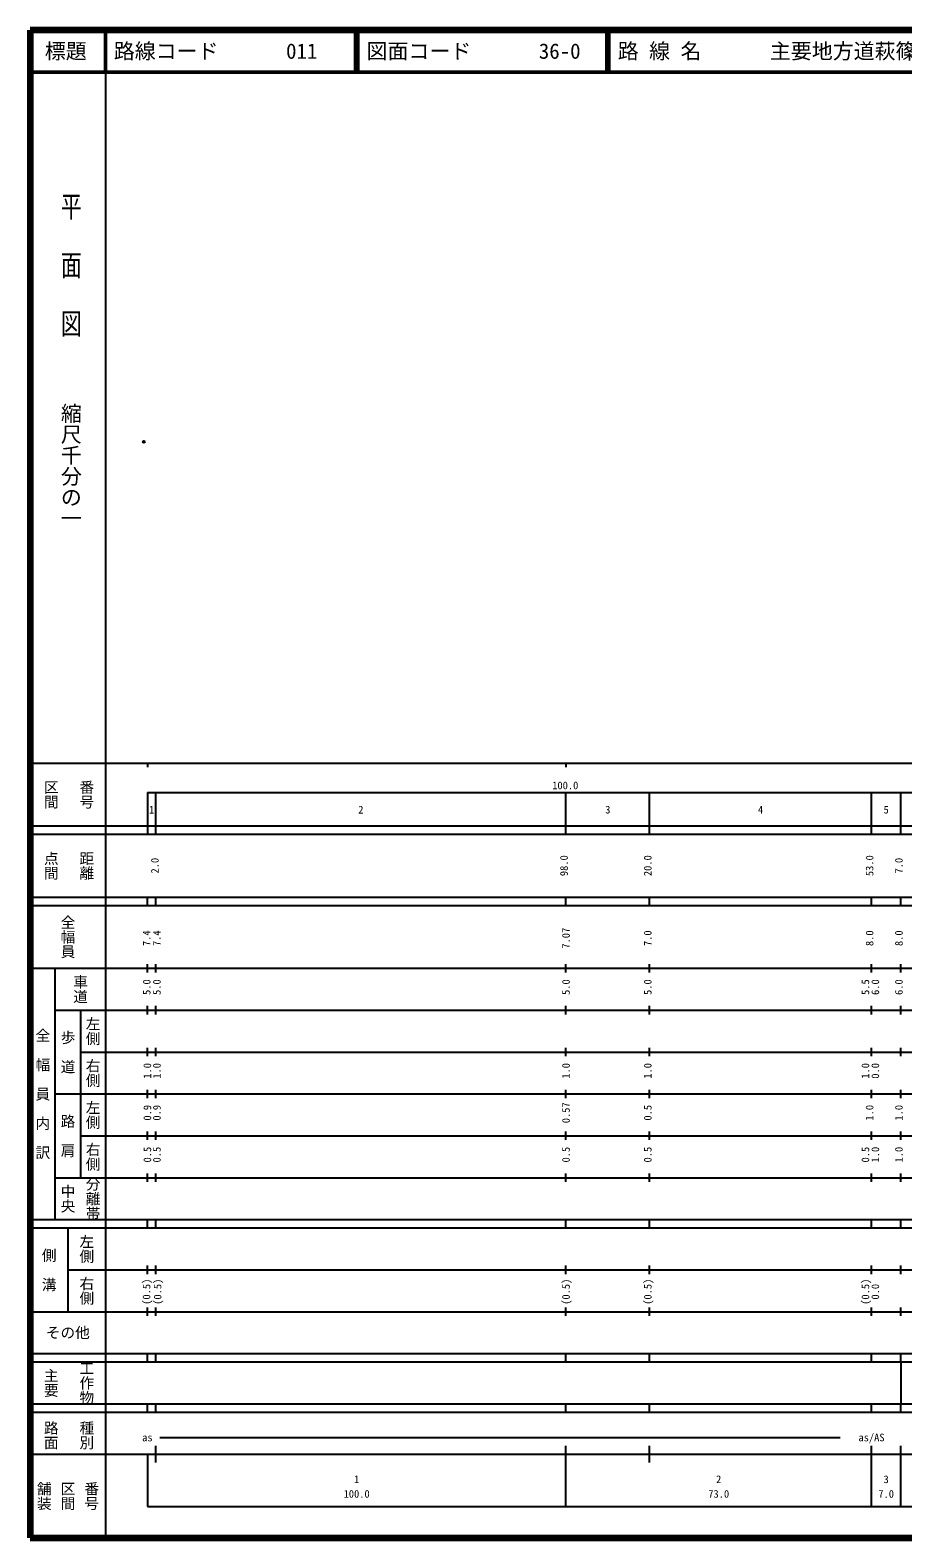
# Model space of a CAD drawing. Units: millimetres on the paper. Extents: x 40 to 680, y 20 to 380.
# Drawn here: x 40 to 248.5, y 20 to 380 of the extents above; entities that cross this region are included whole.
import ezdxf
from ezdxf.enums import TextEntityAlignment as Align

# ---------------------------------------------------------------- set-up
doc = ezdxf.new("R2010")
doc.units = ezdxf.units.MM
doc.header["$PDMODE"] = 32
doc.header["$PDSIZE"] = 0.5
doc.layers.add('M-OTRS', color=6, linetype='Continuous')
doc.layers.add('M-TTL-TXT', color=7, linetype='Continuous')
for name, color, linetype, lineweight in [('M-TTL', 2, 'Continuous', 140), ('M-TTL-BAND', 7, 'Continuous', 25), ('M-TTL-LINE', 7, 'Continuous', 50)]:
    doc.layers.add(name, color=color, linetype=linetype, lineweight=lineweight)
doc.styles.add('@ＭＳ ゴシック', font='')
doc.styles.add('ＭＳ ゴシック', font='')
doc.styles.get('@ＭＳ ゴシック').set_extended_font_data('@MS Gothic')
doc.styles.get('ＭＳ ゴシック').set_extended_font_data('MS Gothic')

msp = doc.modelspace()

# ---------------------------------------------------------------- linework, layer by layer
at = {"layer": 'M-OTRS'}
msp.add_point((67.172, 281.722), dxfattribs=at)
at = {"layer": 'M-TTL'}
for p, q in [((40, 380), (40, 20)), ((680, 380), (40, 380)), ((40, 20), (680, 20))]:
    msp.add_line(p, q, dxfattribs=at)
at = {"layer": 'M-TTL-BAND'}
for p, q in [((58, 370), (58, 20)), ((40, 205), (579, 205)), ((68, 205), (68, 204)), ((168, 205), (168, 204)), ((68, 198), (579, 198)), ((68, 198), (68, 188)), ((70, 188), (70, 198)), ((168, 188), (168, 198)), ((188, 188), (188, 198)), ((241, 188), (241, 198)), ((248, 188), (248, 198)), ((40, 190), (579, 190)), ((40, 188), (579, 188)), ((40, 173), (579, 173)), ((68, 171), (68, 173)), ((70, 171), (70, 173)), ((168, 171), (168, 173)), ((188, 171), (188, 173)), ((241, 171), (241, 173)), ((248, 171), (248, 173)), ((40, 171), (579, 171)), ((40, 156), (579, 156)), ((46, 96), (46, 156)), ((68, 155), (68, 157)), ((70, 155), (70, 157)), ((168, 155), (168, 157)), ((188, 155), (188, 157)), ((241, 155), (241, 157)), ((248, 155), (248, 157)), ((46, 146), (579, 146)), ((52, 146), (52, 106)), ((68, 145), (68, 147)), ((70, 145), (70, 147)), ((168, 145), (168, 147)), ((188, 145), (188, 147)), ((241, 145), (241, 147)), ((248, 145), (248, 147)), ((68, 135), (68, 137)), ((70, 135), (70, 137)), ((168, 135), (168, 137)), ((188, 135), (188, 137)), ((241, 135), (241, 137)), ((248, 135), (248, 137)), ((52, 136), (579, 136)), ((46, 126), (579, 126)), ((68, 125), (68, 127)), ((70, 125), (70, 127)), ((168, 125), (168, 127)), ((188, 125), (188, 127)), ((241, 125), (241, 127)), ((248, 125), (248, 127)), ((52, 116), (579, 116)), ((68, 115), (68, 117)), ((70, 115), (70, 117)), ((168, 115), (168, 117)), ((188, 115), (188, 117)), ((241, 115), (241, 117)), ((248, 115), (248, 117)), ((46, 106), (579, 106)), ((68, 105), (68, 107)), ((70, 105), (70, 107)), ((168, 105), (168, 107)), ((188, 105), (188, 107)), ((241, 105), (241, 107)), ((248, 105), (248, 107)), ((40, 96), (579, 96)), ((40, 94), (579, 94)), ((49, 94), (49, 74)), ((68, 94), (68, 96)), ((70, 94), (70, 96)), ((168, 94), (168, 96)), ((188, 94), (188, 96)), ((241, 94), (241, 96)), ((248, 94), (248, 96)), ((49, 84), (579, 84)), ((68, 83), (68, 85)), ((70, 83), (70, 85)), ((168, 83), (168, 85)), ((188, 83), (188, 85)), ((241, 83), (241, 85)), ((248, 83), (248, 85)), ((40, 74), (579, 74)), ((68, 73), (68, 75)), ((70, 73), (70, 75)), ((168, 73), (168, 75)), ((188, 73), (188, 75)), ((241, 73), (241, 75)), ((248, 73), (248, 75)), ((40, 64), (579, 64)), ((40, 62), (579, 62)), ((68, 62), (68, 64)), ((70, 62), (70, 64)), ((168, 62), (168, 64)), ((188, 62), (188, 64)), ((241, 62), (241, 64)), ((248, 62), (248, 64)), ((248, 62), (248, 52)), ((40, 52), (579, 52)), ((68, 50), (68, 52)), ((70, 50), (70, 52)), ((168, 50), (168, 52)), ((188, 50), (188, 52)), ((241, 50), (241, 52)), ((248, 50), (248, 52)), ((40, 50), (579, 50)), ((71, 44), (233.5, 44)), ((40, 40), (579, 40)), ((68, 40), (68, 27.5)), ((70, 38), (70, 42)), ((168, 27.5), (168, 42)), ((188, 38), (188, 42)), ((241, 27.5), (241, 42)), ((248, 27.5), (248, 42)), ((68, 27.5), (579, 27.5))]:
    msp.add_line(p, q, dxfattribs=at)
at = {"layer": 'M-TTL-LINE'}
for p, q in [((58, 380), (58, 370)), ((117.75, 380), (117.75, 370)), ((118.25, 380), (118.25, 370)), ((177.75, 380), (177.75, 370)), ((178.25, 380), (178.25, 370)), ((40, 370), (680, 370))]:
    msp.add_line(p, q, dxfattribs=at)

# ---------------------------------------------------------------- texts
at = {"layer": 'M-TTL-BAND', "style": '@ＭＳ ゴシック', "width": 1.4}
msp.add_text('平  面  図', height=3.666, rotation=270, dxfattribs=at).set_placement((49.777, 306.475), align=Align.MIDDLE_RIGHT)
at = {"layer": 'M-TTL-BAND', "style": '@ＭＳ ゴシック'}
msp.add_text('縮尺千分の一', height=3.666, rotation=270, dxfattribs=at).set_placement((49.777, 261.03), align=Align.MIDDLE_RIGHT)
for s, p in [('区間', (45, 197.5)), ('番号', (53.5, 197.5)), ('点間', (45, 180.5)), ('距離', (53.5, 180.5)), ('全幅員', (49, 163.5)), ('車道', (52, 151)), ('左側', (55, 141)), ('全\u3000幅\u3000員\u3000内\u3000訳', (43, 126)), ('歩\u3000道', (49, 136)), ('右側', (55, 131)), ('左側', (55, 121)), ('路\u3000肩', (49, 116)), ('右側', (55, 111)), ('分離帯', (55, 101)), ('中央', (49, 101)), ('左側', (53.5, 89)), ('側\u3000溝', (44.5, 84)), ('右側', (53.5, 79)), ('工作物', (53.5, 57)), ('主要', (45, 57)), ('路面', (45, 44.5)), ('種別', (53.5, 44.5)), ('舗装', (43.333, 30)), ('区間', (49, 30)), ('番号', (54.667, 30))]:
    msp.add_text(s, height=2.566, rotation=270, dxfattribs=at).set_placement(p, align=Align.MIDDLE_CENTER)
at = {"layer": 'M-TTL-BAND', "style": 'ＭＳ ゴシック'}
for s, p in [('100.0', (167.844, 198.195)), ('1', (69, 192.405)), ('2', (119, 192.405)), ('3', (178, 192.405)), ('4', (214.5, 192.405)), ('5', (244.5, 192.405)), ('as', (68, 42.5)), ('as/AS', (241, 42.5)), ('1', (118, 32.523)), ('2', (204.5, 32.523)), ('3', (244.5, 32.523)), ('100.0', (118, 29.033)), ('73.0', (204.5, 29.033)), ('7.0', (244.5, 29.033))]:
    msp.add_text(s, height=1.833, dxfattribs=at).set_placement(p, align=Align.BOTTOM_CENTER)
for s, p in [('2.0', (71.263, 180.5)), ('98.0', (169, 180.5)), ('20.0', (189, 180.5)), ('53.0', (242, 180.5)), ('7.0', (249, 180.5)), ('7.4', (69.302, 163.174)), ('7.4', (71.73, 163.174)), ('7.07', (169.467, 163.174)), ('7.0', (189, 163.174)), ('8.0', (242, 163.174)), ('8.0', (249, 163.174)), ('5.0', (69.302, 151.5)), ('5.0', (71.73, 151.5)), ('5.0', (169.467, 151.5)), ('5.0', (189, 151.5)), ('5.5', (241, 151.5)), ('6.0', (243.37, 151.5)), ('6.0', (249, 151.5)), ('1.0', (69.467, 131.5)), ('1.0', (71.73, 131.5)), ('1.0', (169.467, 131.5)), ('1.0', (189, 131.5)), ('1.0', (241, 131.5)), ('0.0', (243.37, 131.5)), ('0.9', (69.467, 121.5)), ('0.9', (71.73, 121.5)), ('0.57', (169.467, 121.5)), ('0.5', (189, 121.5)), ('1.0', (242, 121.5)), ('1.0', (249, 121.5)), ('0.5', (69.467, 111.5)), ('0.5', (71.73, 111.5)), ('0.5', (169.467, 111.5)), ('0.5', (189, 111.5)), ('0.5', (241, 111.5)), ('1.0', (243.37, 111.5)), ('1.0', (249, 111.5)), ('(0.5)', (69.259, 78.764)), ('(0.5)', (71.908, 78.764)), ('(0.5)', (169.467, 78.764)), ('(0.5)', (189, 78.764)), ('(0.5)', (241, 78.764)), ('0.0', (243.37, 78.764))]:
    msp.add_text(s, height=1.833, rotation=90, dxfattribs=at).set_placement(p, align=Align.BOTTOM_CENTER)
msp.add_text('その他', height=2.566, dxfattribs=at).set_placement((49, 69), align=Align.MIDDLE_CENTER)
at = {"layer": 'M-TTL-TXT', "style": 'ＭＳ ゴシック'}
msp.add_text('標題', height=3.666, dxfattribs=at).set_placement((48.5, 375), align=Align.MIDDLE_CENTER)
for s, p in [('路線コード', (60, 375)), ('011', (101.142, 375)), ('図面コード', (120.38, 375)), ('36-0', (161.521, 375)), ('路 線 名', (180.38, 375)), ('主要地方道萩篠生線', (216.734, 375))]:
    msp.add_text(s, height=3.666, dxfattribs=at).set_placement(p, align=Align.MIDDLE_LEFT)

doc.saveas('drawing.dxf')
